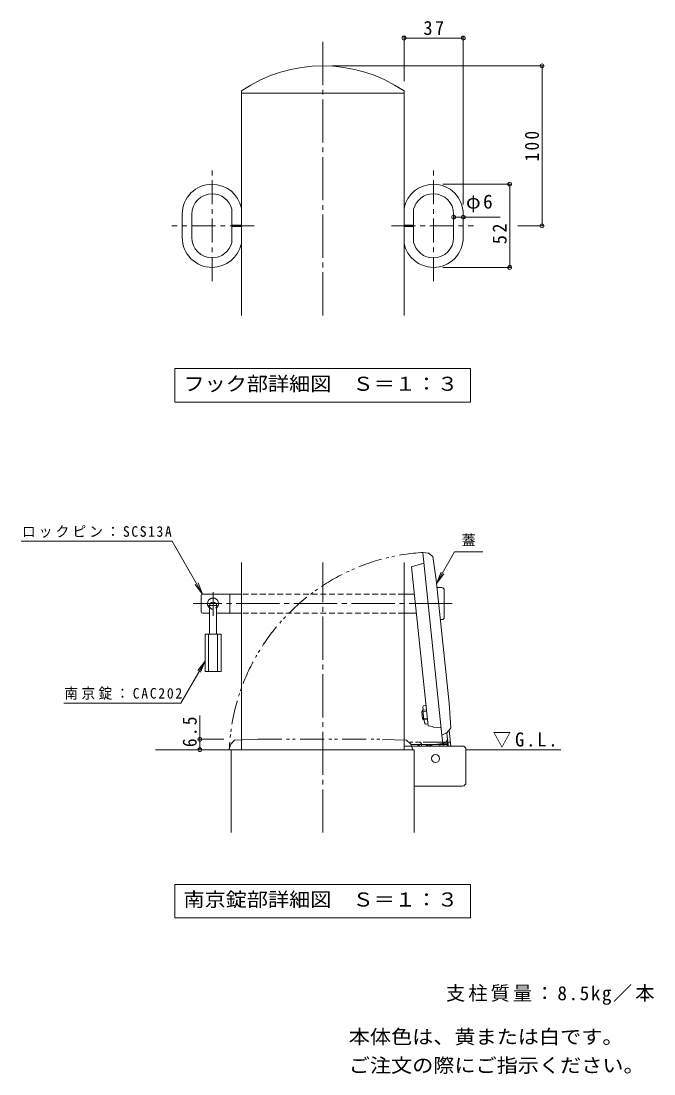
# Model space of a CAD drawing. Units: millimetres on the paper, enlarged 10 times, with parts at other scales. Extents: x -1695 to 1828, y -1371 to 1082.
# Drawn here: x 510 to 1828, y -1112 to 1082 of the extents above; entities that cross this region are included whole.
import ezdxf
from ezdxf.enums import TextEntityAlignment as Align

# ---------------------------------------------------------------- set-up
doc = ezdxf.new("R2010")
doc.units = ezdxf.units.MM
doc.header["$LTSCALE"] = 10
doc.header["$PDMODE"] = 32
doc.header["$PDSIZE"] = 8
for name, pattern in [('CHAIN1', [8, 5, -1, 1, -1]), ('CHAIN2', [12, 9, -1, 1, -1]), ('DASHED1', [1.8, 1.2, -0.6]), ('DOUBLE_CHAIN1', [8.8, 5, -1, 0.6, -0.6, 0.6, -1])]:
    doc.linetypes.add(name, pattern=pattern)
for name, color, linetype, lineweight in [('C-5', 7, 'Continuous', 9), ('D-0', 4, 'Continuous', 9), ('D-1', 2, 'Continuous', 9), ('D-2', 3, 'Continuous', 9), ('D-3', 4, 'Continuous', 9), ('D-4', 7, 'Continuous', 9), ('D-5', 7, 'Continuous', 9), ('D-6', 2, 'Continuous', 9), ('D-9', 7, 'DOUBLE_CHAIN1', 9), ('D-A', 7, 'CHAIN1', 9), ('D-B', 2, 'Continuous', 9)]:
    doc.layers.add(name, color=color, linetype=linetype, lineweight=lineweight)
doc.styles.add('ＭＳ ゴシック', font='')
doc.styles.get('ＭＳ ゴシック').set_extended_font_data('MS Gothic')

msp = doc.modelspace()

# ---------------------------------------------------------------- linework, layer by layer
at = {"layer": 'D-0', "color": 7, "linetype": 'CHAIN2'}
for p, q in [((1138.35, 468.36), (1138.35, 1041.31)), ((1138.35, -608.92), (1138.35, -46.65)), ((1408.25, -132.05), (868.25, -132.05))]:
    msp.add_line(p, q, dxfattribs=at)
at = {"layer": 'D-0'}
for p, q in [((1386.67, -406.05), (1346.74, -26.08)), ((1358.59, -27.21), (1347.58, -25.37)), ((1367.68, -33.96), (1358.59, -27.21)), ((1367.68, -33.96), (1374.43, -82.31)), ((1322.97, -55.09), (1348.99, -47.49)), ((1322.97, -55.09), (1357.78, -386.26)), ((1374.43, -82.31), (1401.43, -339.12)), ((1405.15, -390.51), (1401.43, -339.12)), ((1368.04, -388.23), (1357.78, -386.26)), ((1368.04, -388.23), (1368.16, -389.34)), ((1368.16, -389.34), (1385.05, -390.6))]:
    msp.add_line(p, q, dxfattribs=at)
at = {"layer": 'D-0', "linetype": 'DOUBLE_CHAIN1'}
for p, q in [((954.35, -416.34), (946.68, -424.68)), ((954.35, -416.34), (1003.14, -414.68)), ((1003.14, -414.68), (1261.36, -414.68)), ((1312.86, -416.34), (1261.36, -414.68)), ((946.68, -424.68), (943.7, -435.43)), ((944.32, -436.34), (1326.38, -436.34))]:
    msp.add_line(p, q, dxfattribs=at)
at = {"layer": 'D-0'}
msp.add_lwpolyline([(1386.67, -406.05), (1397.82, -400.43), (1405.15, -390.51)], dxfattribs=at)
at = {"layer": 'D-0', "linetype": 'DOUBLE_CHAIN1'}
msp.add_lwpolyline([(1326.38, -436.34), (1321.96, -424.68), (1312.86, -416.34)], dxfattribs=at)
for centre, radius, start, end in [((1373.35, -454.68), 430.08, 93.43571, 177.46807), ((944.32, -435.68), 0.667, 158.79398, 270)]:
    msp.add_arc(centre, radius, start, end, dxfattribs=at)
at = {"layer": 'D-0'}
msp.add_arc((1347.4, -26.01), 0.667, 74.79398, 186, dxfattribs=at)
at = {"layer": 'D-1'}
for p, q in [((947.85, -436.34), (1328.85, -436.34)), ((947.85, -608.92), (947.85, -436.34)), ((1429.02, -428.68), (1307.68, -428.68)), ((1328.85, -608.92), (1328.85, -436.34)), ((1436.68, -504.34), (1436.68, -436.34)), ((1429.02, -512.01), (1328.85, -512.01))]:
    msp.add_line(p, q, dxfattribs=at)
at = {"layer": 'D-1', "color": 6}
msp.add_circle((1373.35, -454.68), 8.33, dxfattribs=at)
at = {"layer": 'D-1'}
for centre, start, end in [((1429.02, -436.34), 0, 90), ((1429.02, -504.34), 270, 0)]:
    msp.add_arc(centre, 7.67, start, end, dxfattribs=at)
at = {"layer": 'D-2'}
for p, q in [((969.02, 936.17), (969.02, 468.36)), ((969.02, 931.7), (1307.68, 931.7)), ((1307.68, 936.17), (1307.68, 468.36)), ((949.02, 656.69), (949.02, 689.5)), ((1327.68, 656.69), (1327.68, 689.5)), ((845.68, 630.64), (845.68, 679.42)), ((865.68, 630.64), (865.68, 679.42)), ((1411.02, 630.64), (1411.02, 679.42)), ((1431.02, 630.64), (1431.02, 679.42)), ((969.02, 656.69), (949.02, 656.69)), ((949.02, 653.36), (949.02, 620.55)), ((969.02, 653.36), (949.02, 653.36)), ((1307.68, 656.69), (1327.68, 656.69)), ((1307.68, 653.36), (1327.68, 653.36)), ((1327.68, 653.36), (1327.68, 620.55)), ((907.96, 588.36), (907.96, 588.39)), ((1368.74, 588.36), (1368.74, 588.39)), ((969.02, -46.65), (969.02, -436.34)), ((1307.68, -46.65), (1307.68, -436.34))]:
    msp.add_line(p, q, dxfattribs=at)
for centre, radius, start, end in [((1138.36, 687.56), 300.8, 55.74055, 124.25945), ((907.96, 679.42), 62.28, 90, 180), ((907.96, 679.42), 62.28, 11.35969, 90), ((1368.74, 679.42), 62.28, 90, 168.64031), ((1368.74, 679.42), 62.28, 0, 90), ((907.96, 679.42), 42.28, 90, 180), ((907.96, 679.42), 42.28, 13.79803, 90), ((1368.74, 679.42), 42.28, 90, 166.20197), ((1368.74, 679.42), 42.28, 0, 90), ((907.96, 630.64), 62.28, 180, 270), ((907.96, 630.64), 42.28, 180, 270), ((907.96, 630.64), 42.28, 270, 346.20197), ((907.96, 630.64), 62.28, 270, 348.64031), ((1368.74, 630.64), 62.28, 191.35969, 270), ((1368.74, 630.64), 42.28, 193.79803, 270), ((1368.74, 630.64), 42.28, 270, 0), ((1368.74, 630.64), 62.28, 270, 0)]:
    msp.add_arc(centre, radius, start, end, dxfattribs=at)
at = {"layer": 'D-3', "color": 6, "linetype": 'CHAIN1'}
for p, q in [((909.92, -108.43), (909.92, -157.15)), ((919.51, -136.22), (900.03, -136.22))]:
    msp.add_line(p, q, dxfattribs=at)
at = {"layer": 'D-3'}
for p, q in [((1386.58, -98.72), (1376.16, -98.72)), ((1391.58, -103.72), (1391.58, -160.39)), ((884.91, -148.72), (884.91, -115.39)), ((888.25, -112.05), (969.02, -112.05)), ((944.91, -112.05), (944.91, -152.05)), ((1307.68, -112.05), (1328.96, -112.05)), ((888.25, -152.05), (902.41, -152.05)), ((969.02, -152.05), (917.41, -152.05)), ((1307.68, -152.05), (1333.17, -152.05)), ((1386.58, -165.39), (1383.17, -165.39))]:
    msp.add_line(p, q, dxfattribs=at)
at = {"layer": 'D-3', "linetype": 'DASHED1'}
for p, q in [((1307.68, -112.05), (969.02, -112.05)), ((1307.68, -152.05), (969.02, -152.05))]:
    msp.add_line(p, q, dxfattribs=at)
at = {"layer": 'D-3', "color": 6}
for p, q in [((902.41, -136.22), (902.41, -195.39)), ((917.41, -136.22), (917.41, -195.39)), ((893.25, -195.39), (893.25, -273.72)), ((926.58, -195.39), (893.25, -195.39)), ((900.75, -195.39), (900.75, -273.72)), ((919.08, -195.39), (919.08, -273.72)), ((926.58, -195.39), (926.58, -273.72)), ((926.58, -273.72), (893.25, -273.72))]:
    msp.add_line(p, q, dxfattribs=at)
at = {"layer": 'D-3'}
for centre, radius, start, end in [((1386.58, -103.72), 5, 0, 90), ((888.25, -115.39), 3.33, 90, 180), ((909.92, -132.05), 11.67, 310.00481, 229.99519), ((888.25, -148.72), 3.33, 180, 270), ((1386.58, -160.39), 5, 270, 0)]:
    msp.add_arc(centre, radius, start, end, dxfattribs=at)
at = {"layer": 'D-3', "color": 6}
msp.add_arc((909.92, -136.22), 7.5, 0, 180, dxfattribs=at)
at = {"layer": 'D-3', "color": 6, "linetype": 'DASHED1'}
msp.add_arc((909.92, -136.22), 7.5, 180, 0, dxfattribs=at)
at = {"layer": 'D-4'}
for p, q in [((1307.69, 1049.16), (1307.69, 956.17)), ((1307.69, 1046.16), (1431.02, 1046.16)), ((1431.02, 1049.16), (1431.02, 699.42)), ((1598.06, 988.36), (1158.35, 988.36)), ((1595.06, 988.36), (1595.06, 655.03)), ((1530.81, 741.69), (1388.74, 741.69)), ((1527.81, 741.69), (1527.81, 568.36)), ((1431.02, 673.02), (1411.02, 673.02)), ((1507.73, 673.02), (1431.02, 673.02)), ((1598.06, 655.03), (1545.06, 655.03)), ((1530.81, 568.36), (1388.74, 568.36)), ((882.3, -414.68), (882.3, -364.78)), ((879.3, -414.68), (932.45, -414.68)), ((882.3, -436.34), (882.3, -414.68))]:
    msp.add_line(p, q, dxfattribs=at)
for p in [(1307.69, 1046.16), (1431.02, 1046.16), (1595.06, 988.36), (1527.81, 741.69), (1411.02, 673.02), (1431.02, 673.02), (1595.06, 655.03), (1527.81, 568.36), (882.3, -414.68), (882.3, -436.34)]:
    msp.add_point(p, dxfattribs=at)
at = {"layer": 'D-5'}
for p, q in [((830.35, 357.55), (1446.35, 357.55)), ((830.35, 357.55), (830.35, 287.55)), ((1446.35, 357.55), (1446.35, 287.55)), ((830.35, 287.55), (1446.35, 287.55)), ((824.47, -1.59), (510.1, -1.59)), ((888.25, -112.05), (824.47, -1.59)), ((1375.22, -89.78), (1413.14, -24.11)), ((1413.14, -24.11), (1471.5, -24.11)), ((1375.22, -89.78), (1384.79, -66.68)), ((1375.22, -89.78), (1390.44, -69.95)), ((888.25, -112.05), (873.03, -92.22)), ((888.25, -112.05), (878.68, -88.96)), ((893.25, -251.61), (842.69, -339.07)), ((893.25, -251.61), (878.03, -271.44)), ((893.25, -251.61), (883.68, -274.7)), ((842.69, -339.07), (599.09, -339.07)), ((830.35, -716.84), (1446.35, -716.84)), ((830.35, -716.84), (830.35, -786.84)), ((1446.35, -716.84), (1446.35, -786.84)), ((830.35, -786.84), (1446.35, -786.84))]:
    msp.add_line(p, q, dxfattribs=at)
at = {"layer": 'D-6'}
for p, q in [((1347.04, -354.21), (1344.67, -357.14)), ((1354.61, -356.1), (1344.67, -357.14)), ((1346.2, -371.73), (1344.67, -357.14)), ((1356.14, -370.68), (1346.2, -371.73)), ((1349.13, -374.1), (1346.2, -371.73)), ((1354.33, -353.44), (1347.04, -354.21)), ((1349.13, -374.1), (1347.04, -354.21)), ((1356.42, -373.33), (1349.13, -374.1)), ((1399.13, -422.47), (1396.86, -400.91)), ((1405.14, -428.68), (1401.63, -395.27))]:
    msp.add_line(p, q, dxfattribs=at)
at = {"layer": 'D-6', "color": 6}
for p, q in [((989.8, -436.34), (790.36, -436.34)), ((1436.25, -436.34), (1634, -436.34))]:
    msp.add_line(p, q, dxfattribs=at)
at = {"layer": 'D-6', "linetype": 'DOUBLE_CHAIN1'}
for p, q in [((1397.74, -420.34), (1317.23, -420.34)), ((1344.02, -425.68), (1322.34, -425.68)), ((1397.74, -425.68), (1344.02, -425.68)), ((1344.07, -428.68), (1344.07, -425.34)), ((1397.74, -428.68), (1397.74, -420.34))]:
    msp.add_line(p, q, dxfattribs=at)
at = {"layer": 'D-6', "linetype": 'DASHED1'}
for p, q in [((1366.98, -425.91), (1399.46, -422.49)), ((1399.78, -428.68), (1399.13, -422.47))]:
    msp.add_line(p, q, dxfattribs=at)
at = {"layer": 'D-6', "linetype": 'DOUBLE_CHAIN1'}
msp.add_arc((1339.07, -425.34), 5, 0, 90, dxfattribs=at)
at = {"layer": 'D-6', "linetype": 'DASHED1'}
for centre, radius, start, end in [((1362.67, -430.6), 3.33, 116.97249, 144.7887), ((1368.72, -442.48), 16.67, 96, 116.97249)]:
    msp.add_arc(centre, radius, start, end, dxfattribs=at)
at = {"layer": 'D-6'}
msp.add_arc((1398.94, -417.52), 5, 276, 6, dxfattribs=at)
at = {"layer": 'D-9', "linetype": 'Continuous'}
for p, q in [((1389.05, -428.68), (1386.67, -406.05)), ((1398.01, -411.86), (1399.78, -428.68)), ((1357.03, -426.9), (1388.52, -423.59))]:
    msp.add_line(p, q, dxfattribs=at)
at = {"layer": 'D-9'}
for p, q in [((1333.35, -425.68), (1382.52, -425.68)), ((1364.18, -428.68), (1364.18, -425.68)), ((1382.52, -425.68), (1397.68, -425.68)), ((1382.52, -428.68), (1382.52, -425.68)), ((1397.68, -428.68), (1397.68, -425.68))]:
    msp.add_line(p, q, dxfattribs=at)
at = {"layer": 'D-9', "linetype": 'Continuous'}
for centre, radius, start, end in [((1387.4, -412.98), 10.67, 276, 6), ((1358.07, -436.84), 10, 96, 125.24428)]:
    msp.add_arc(centre, radius, start, end, dxfattribs=at)
at = {"layer": 'D-9'}
msp.add_arc((1333.35, -436.34), 10.67, 45.95137, 90, dxfattribs=at)
at = {"layer": 'D-A'}
for p, q in [((907.96, 539.96), (907.96, 770.1)), ((1368.74, 539.96), (1368.74, 770.1)), ((995.26, 655.03), (824.21, 655.03)), ((1281.45, 655.03), (1452.49, 655.03))]:
    msp.add_line(p, q, dxfattribs=at)
at = {"layer": 'D-B'}
for p, q in [((1347.01, -347.51), (1348.18, -344.87)), ((1347.01, -347.51), (1347.7, -354.14)), ((1353.37, -344.33), (1348.18, -344.87)), ((1349.79, -374.03), (1350.49, -380.66)), ((1350.49, -380.66), (1352.19, -383)), ((1357.38, -382.45), (1352.19, -383))]:
    msp.add_line(p, q, dxfattribs=at)

# ---------------------------------------------------------------- texts
at = {"layer": 'C-5', "color": 2, "style": 'ＭＳ ゴシック', "width": 1.1}
for s, p in [('本体色は、黄または白です。', (1192.64, -1057.84)), ('ご注文の際にご指示ください。', (1192.64, -1117.31))]:
    msp.add_text(s, height=29.33, dxfattribs=at).set_placement(p, align=Align.BOTTOM_LEFT)
at = {"layer": 'C-5', "color": 2, "insert": (1395.14, -967.84), "char_height": 29.33, "attachment_point": 7, "style": 'ＭＳ ゴシック'}
msp.add_mtext('\\T1.16;支柱質量：8.5kg／本', dxfattribs=at)
at = {"layer": 'D-4', "color": 2, "char_height": 29.33, "attachment_point": 7, "style": 'ＭＳ ゴシック'}
for s, insert in [('\\T1.27;\\W0.95;37', (1348.1, 1052.16)), ('\\T1.17;φ6', (1436.87, 683.02))]:
    msp.add_mtext(s, dxfattribs=dict(at, insert=insert))
at = {"layer": 'D-4', "color": 2, "char_height": 29.33, "attachment_point": 7, "rotation": 90, "style": 'ＭＳ ゴシック'}
for s, insert in [('\\T1.27;\\W0.9;100', (1589.06, 789.19)), ('\\T1.27;\\W0.95;52', (1521.81, 616.74)), ('\\T1.27;\\W0.9;6.5', (876.3, -430.8))]:
    msp.add_mtext(s, dxfattribs=dict(at, insert=insert))
at = {"layer": 'D-5', "color": 2, "style": 'ＭＳ ゴシック', "width": 1.1}
for s, p in [('フック部詳細図\u3000Ｓ＝１：３', (848.35, 302.55)), ('南京錠部詳細図\u3000Ｓ＝１：３', (848.35, -771.84))]:
    msp.add_text(s, height=29.33, dxfattribs=at).set_placement(p, align=Align.BOTTOM_LEFT)
at = {"layer": 'D-5', "style": 'ＭＳ ゴシック'}
msp.add_text('蓋', height=21.99, dxfattribs=at).set_placement((1427.32, -17.44), align=Align.BOTTOM_LEFT)
at = {"layer": 'D-5', "char_height": 21.99, "attachment_point": 7, "style": 'ＭＳ ゴシック'}
for s, insert in [('\\T1.23;\\W0.95;ロックピン：SCS13A', (511.97, 5.07)), ('\\T1.25;\\W0.95;南京錠：CAC202', (600.19, -332.41))]:
    msp.add_mtext(s, dxfattribs=dict(at, insert=insert))
at = {"layer": 'D-5', "color": 2, "insert": (1492.63, -432.26), "char_height": 29.33, "attachment_point": 7, "style": 'ＭＳ ゴシック'}
msp.add_mtext('\\T1.22;\\W0.95;▽G.L.', dxfattribs=at)

doc.saveas('drawing.dxf')
